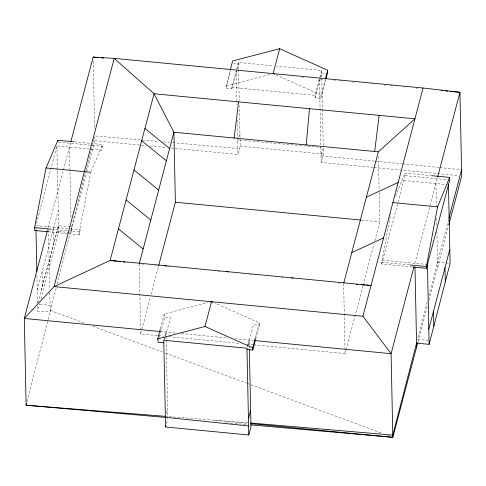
<?xml version="1.0" encoding="UTF-8"?>
<svg xmlns="http://www.w3.org/2000/svg" width="486" height="486" viewBox="0 0 486 486"><rect width="100%" height="100%" fill="white"/><g stroke="black" fill="none" stroke-linecap="round" stroke-linejoin="round"><path stroke-width="0.36" stroke-dasharray="2.43 1.82" d="M322.467 79.096L319.442 78.805L315.08 95.371L315.135 97.905L320.809 98.445L321.1 95.189L325.158 79.801M412.286 266.966L381.741 264.032L381.704 262.246L390.78 213.767M68.884 233.754L79.315 234.756L79.303 231.907L90.724 172.269M56.139 288.241L26.694 403.022M57.245 283.86L85.73 171.266M85.919 170.537L94.442 137.319M427.133 302.31L417.529 339.356L430.08 340.565M428.828 295.774L448.724 218.949M36.474 223.408L56.898 145.885L101.598 150.174L102.607 146.347L102.57 144.561L92.887 143.631M47.288 231.208L48.059 228.274M70.579 142.799L48.448 226.81L48.497 229.076M37.252 290.233L58.253 210.517M49.827 292.517L50.222 311.617L37.689 311.228L39.615 303.914M40.964 298.793L58.691 231.512L56.898 145.885M71.175 230.832L86.423 172.955M86.617 172.22L94.916 140.715L94.813 135.91L159.062 141.499M79.315 234.756L80.597 229.896L70.13 228.888M157.27 335.547L140.673 333.949L150.314 297.359M151.085 294.437L158.412 266.626M160.41 328.639L164.274 313.98L207.917 302.505M158.722 340.03L159.299 337.831M159.493 337.096L164.705 317.303L164.274 313.98M233.408 63.259L238.468 63.745L231.907 88.671L226.118 88.112L226.069 85.894L230.127 70.5M226.118 88.112L230.753 70.519M163.946 339.544L164.681 336.762M164.863 336.063L165.963 331.883L166.042 335.662M164.584 339.842L170.379 317.85L164.705 317.303M231.907 88.671L231.877 87.383L236.245 70.816L236.955 104.933M236.609 69.425L238.444 62.463L273.673 65.847M237.721 141.329L238.638 137.848M238.82 137.149L239.92 132.97M166.473 413.149L167.579 408.969M166.498 423.519L167.779 418.646M170.975 148.017L237.994 154.451L240.193 146.098L239.355 105.881M247.514 346.141L249.166 339.872L249.275 345.182M247.568 347.314L248.146 345.115M248.34 344.38L253.558 324.593L259.342 325.146L259.299 322.923L215.012 303.1M319.812 77.414L321.647 70.452L276.674 66.132M315.135 97.905L321.696 72.979L325.954 73.386M255.436 337.588L259.299 322.923M255.672 339.076L259.342 325.146M320.809 98.445L325.827 79.388M373.321 167.445L321.197 162.439L323.397 154.086L323.263 147.531L321.058 155.885L374.67 161.121M253.82 344.811L345.096 353.577L345.868 350.649M346.062 349.914L362.835 286.248M363.03 285.519L374.013 243.808M374.785 240.88L379.803 221.853L379.141 190.239M381.741 264.032L405.032 175.628L404.929 173.113L431.003 175.616M414.898 263.291L437.436 177.73M417.996 341.804L427.631 305.238M428.98 300.117L448.426 226.312M41.158 290.677L58.569 225.729L70.385 226.865M37.92 302.735L58.569 225.729M395.458 196.265L404.929 173.113M91.022 171.576L102.57 144.561M226.069 85.894L270.933 74.182M247.854 422.79L166.23 416.399M163.594 141.894L171.91 142.617M172.664 142.677L237.873 148.534M225.735 422.686L227.248 422.82M230.273 423.087L234.052 423.415M234.805 423.482L247.66 424.606M240.072 140.175L314.94 146.796M315.7 146.863L320.991 147.331M302.201 77.153L303.701 77.292M333.797 80.184L335.31 80.33M339.842 80.761L341.348 80.907M352.684 81.994L354.191 82.14M371.565 83.811L373.078 83.957M384.408 85.044L385.92 85.19M390.452 85.621L391.965 85.767M403.295 86.854L404.802 87M416.138 88.088L417.644 88.233M231.877 87.383L315.08 95.371M240.193 146.098L323.397 154.086M94.916 140.715L146.122 145.636M149.888 145.994L166.455 147.586M374.074 167.518L458.681 175.64M74.261 141.845L92.14 143.558M58.654 142.131L102.607 146.347M405.032 175.628L447.497 179.705M403.751 180.488L447.715 184.704M361.693 220.115L379.803 221.853M437.546 262.124L448.621 263.187M35.897 225.601L69.383 228.815M382.749 260.204L427.449 264.493M51.741 229.258L79.303 231.907M381.704 262.246L409.267 264.894M58.691 231.512L71.242 232.715L71.09 225.425M48.029 231.749L68.143 233.681M142.191 264.226L143.686 264.372M154.882 265.447L156.377 265.593M167.573 266.668L169.067 266.808M218.111 271.516L219.617 271.662M249.774 274.554L251.28 274.699M281.418 277.591L282.925 277.737M338.39 283.065L339.89 283.204M39.755 304.364L50.094 305.354M160.149 331.507L175.239 332.953M181.278 333.536L228.068 338.025M234.86 338.675L253.728 340.492M158.023 335.613L163.302 336.124M168.581 336.628L240.242 343.511M247.034 344.161L253.066 344.738M214.192 420.159L248.109 423.415M375.429 161.2L401.873 163.812M402.633 163.891L438.901 167.476M439.654 167.549L460.813 169.644M50.198 310.445L84.321 323.075M92.85 326.234L162.518 352.028M165.362 353.079L246.396 383.09M247.107 383.351L381.461 433.099M387.858 435.468L389.991 436.258M275.848 74.85L321.1 95.189M435.899 183.574L436.373 206.228M436.628 218.317L436.786 225.869M436.914 231.913L437.649 267.209M378.43 156.364L379.123 189.485M343.632 283.569L345.096 353.577M321.647 70.452L322.443 108.372M322.455 109.125L323.226 146.025M319.442 78.805L321.197 162.439M249.294 345.941L249.354 348.972M238.444 62.463L238.583 69.012M238.596 69.765L239.246 100.614M237.271 120.097L237.994 154.451M166.06 336.421L166.121 339.441M166.139 340.2L167.761 417.899M139.203 263.941L140.673 333.949M93.245 60.872L94.673 129.088M69.449 147.088L70.95 218.645M53.545 228.377L53.867 243.219M48.509 229.829L49.76 289.498M35.928 227.108L35.976 229.362M36.936 275.204L37.525 303.422M37.586 306.277L37.689 311.228M42.094 271.856L42.349 286.224"/><path stroke-width="0.73" d="M306.229 144.925L309.491 108.688M230.315 69.765L232.636 60.969L279.675 48.691L327.667 70.27L327.37 73.526L326.021 78.653M234.131 138L238.59 101.884M374.682 151.492L379.147 115.376M413.027 267.039L426.441 268.321L426.404 266.535L437.576 206.872L449.629 177.402L431.75 175.683M47.282 231.676L34.615 230.461L34.603 227.612L46.024 167.98L57.87 140.272L73.514 141.772M250.746 423.02L392.791 435.104L416.569 343.134L429.12 344.337L450.097 263.327L448.45 184.777M26.499 403.757L26.116 405.227L165.246 417.395M448.912 218.22L461.572 169.717M47.288 231.208L24.3 318.464L26.116 405.227L165.483 416.338M70.968 141.335L93.166 57.081L114.216 58.363L423.063 88.009L459.95 92.291L461.7 175.926L448.809 224.854M139.203 263.941L173.909 132.222L154.056 93.768L114.216 58.363L54.08 286.606L24.3 318.464L160.149 331.507M158.6 265.897L175.373 202.231L173.909 132.222L378.333 151.845L414.947 118.815L154.056 93.768L110.152 260.411L54.08 286.606L362.927 316.258L391.084 353.674L392.834 437.309L250.685 424.873M163.812 342.776L158.138 342.229L157.707 338.906L160.216 329.374M249.373 349.732L250.983 426.635L248.777 434.988L165.58 427L165.945 425.608M157.707 338.906L204.989 326.471L211.556 301.551L212.941 302.171M279.675 48.691L273.108 73.617L274.475 74.23M246.991 349.513L252.781 350.072L252.732 347.848L255.241 338.317M252.781 350.072L255.484 339.805M325.353 79.066L327.667 70.27M248.437 418.738L250.642 410.384M343.821 282.846L378.333 151.845M362.927 316.258L423.063 88.009M413.938 266.935L391.084 353.674L255.241 340.631M437.631 177.001L459.95 92.291L450.127 91.35M426.441 268.321L449.732 179.917L449.629 177.402M417.808 342.539L392.834 437.309L250.369 423.634M428.804 329.125L449.805 249.409M366.401 197.128L398.18 182.45M351.791 252.58L383.569 237.903M210.104 301.934L211.556 301.551M356.226 284.432L357.708 284.535M361.414 284.79L365.114 285.045M366.596 285.148L371.043 285.452L110.152 260.411L116.853 261.225M93.166 57.081L98.433 57.591M101.446 57.877L103.706 58.095M441.063 90.481L442.576 90.627M445.595 90.918L447.861 91.131M46.024 167.98L90.724 172.269M392.876 202.583L437.576 206.872M175.373 202.231L360.94 220.043M34.603 227.612L50.994 229.185M410.014 264.961L426.404 266.535M165.374 417.322L248.589 425.943M118.347 261.407L120.583 261.681M123.559 262.039L125.048 262.221M291.752 277.84L293.101 278.186M226.956 271.625L228.305 271.966M164.329 265.611L166.358 266.121M204.989 326.471L252.732 347.848M144.919 128.444L169.608 148.546M141.681 140.715L166.376 160.817M133.978 169.96L158.673 190.056M126.087 199.922L150.775 220.018M118.456 228.882L143.145 248.978M444.963 267.786L445.304 281.844M433.506 311.265L433.81 326.161M427.449 264.493L429.12 344.337M414.977 267.057L416.648 346.925M248.777 434.988L246.961 348.231L163.758 340.243L165.58 427M57.87 140.272L57.895 141.462M35.988 230.115L36.857 271.443"/></g></svg>
